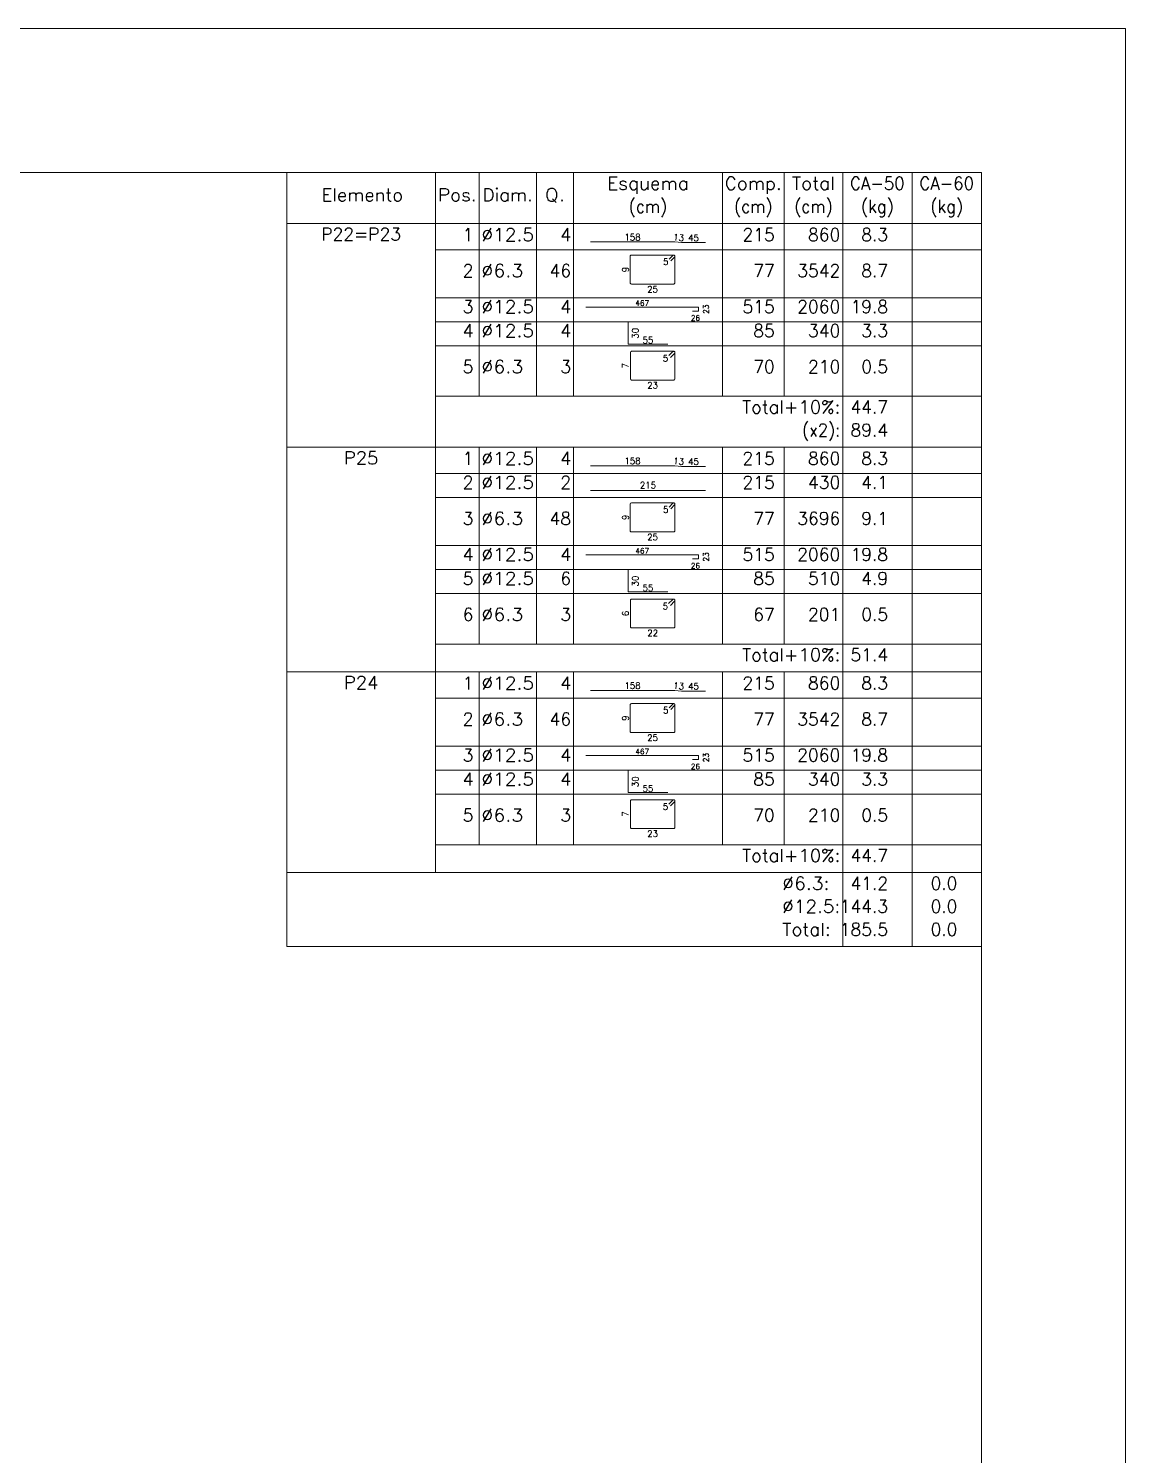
# Model space of a CAD drawing. Header units: millimetres. Extents: x 0 to 84, y 95.3 to 154.7.
# Drawn here: x 61.16 to 84, y 124.99 to 154.69 of the extents above; entities that cross this region are included whole.
import ezdxf
from ezdxf.enums import TextEntityAlignment as Align

# ---------------------------------------------------------------- set-up
doc = ezdxf.new("R2010")
doc.units = ezdxf.units.MM
for name, color, linetype, lineweight in [('DETALHES_TABELA', 7, 'Continuous', 9), ('QUAD_BORDA', 1, 'Continuous', 20), ('QUAD_LIMITES', 2, 'Continuous', 0), ('TABELAS', 1, 'Continuous', 0), ('TEXTO_TABELAS', 1, 'Continuous', 0), ('TEXTOS_COTAS_DETALHES_TABELA', 1, 'Continuous', 0)]:
    doc.layers.add(name, color=color, linetype=linetype, lineweight=lineweight)
doc.styles.add('CYPETXT', font='', dxfattribs={"height": 0.2})
doc.styles.get('CYPETXT').set_extended_font_data('romans')

msp = doc.modelspace()

# ---------------------------------------------------------------- linework, layer by layer
at = {"layer": 'DETALHES_TABELA'}
for points in [[(72.858, 150.244), (74.617, 150.244), (74.756, 150.23), (75.258, 150.23)], [(74.534, 149.848), (74.612, 149.926), (74.615, 149.93), (74.618, 149.934), (74.619, 149.938), (74.619, 149.943), (74.619, 149.948), (74.618, 149.952), (74.615, 149.957), (74.612, 149.96), (74.609, 149.963), (74.604, 149.966), (74.6, 149.967), (74.595, 149.967), (73.713, 149.967), (73.704, 149.966), (73.696, 149.96), (73.69, 149.952), (73.689, 149.943), (73.689, 149.392), (73.69, 149.382), (73.696, 149.375), (73.704, 149.369), (73.713, 149.367), (74.595, 149.367), (74.604, 149.369), (74.612, 149.375), (74.618, 149.382), (74.619, 149.392), (74.619, 149.943), (74.619, 149.948), (74.618, 149.952), (74.615, 149.957), (74.612, 149.96), (74.609, 149.963), (74.604, 149.966), (74.6, 149.967), (74.595, 149.967), (74.59, 149.967), (74.586, 149.966), (74.582, 149.963), (74.578, 149.96), (74.5, 149.882)], [(72.766, 148.884), (75.11, 148.884), (75.11, 148.803), (74.982, 148.803)], [(73.645, 148.566), (73.645, 148.116), (74.471, 148.116)], [(74.528, 147.839), (74.612, 147.922), (74.615, 147.926), (74.618, 147.931), (74.619, 147.936), (74.62, 147.941), (74.619, 147.946), (74.618, 147.951), (74.615, 147.955), (74.612, 147.959), (74.608, 147.962), (74.604, 147.965), (74.599, 147.966), (74.594, 147.967), (73.717, 147.967), (73.707, 147.965), (73.698, 147.959), (73.693, 147.951), (73.691, 147.941), (73.691, 147.393), (73.693, 147.383), (73.698, 147.374), (73.707, 147.369), (73.717, 147.367), (74.594, 147.367), (74.604, 147.369), (74.612, 147.374), (74.618, 147.383), (74.62, 147.393), (74.62, 147.941), (74.619, 147.946), (74.618, 147.951), (74.615, 147.955), (74.612, 147.959), (74.608, 147.962), (74.604, 147.965), (74.599, 147.966), (74.594, 147.967), (74.589, 147.966), (74.584, 147.965), (74.579, 147.962), (74.575, 147.959), (74.492, 147.876)], [(72.858, 145.584), (74.617, 145.584), (74.756, 145.57), (75.258, 145.57)], [(72.858, 145.067), (75.258, 145.067)], [(74.534, 144.688), (74.612, 144.766), (74.615, 144.77), (74.618, 144.774), (74.619, 144.778), (74.619, 144.783), (74.619, 144.788), (74.618, 144.792), (74.615, 144.797), (74.612, 144.8), (74.609, 144.803), (74.604, 144.806), (74.6, 144.807), (74.595, 144.807), (73.713, 144.807), (73.704, 144.806), (73.696, 144.8), (73.69, 144.792), (73.689, 144.783), (73.689, 144.232), (73.69, 144.222), (73.696, 144.215), (73.704, 144.209), (73.713, 144.207), (74.595, 144.207), (74.604, 144.209), (74.612, 144.215), (74.618, 144.222), (74.619, 144.232), (74.619, 144.783), (74.619, 144.788), (74.618, 144.792), (74.615, 144.797), (74.612, 144.8), (74.609, 144.803), (74.604, 144.806), (74.6, 144.807), (74.595, 144.807), (74.59, 144.807), (74.586, 144.806), (74.582, 144.803), (74.578, 144.8), (74.5, 144.722)], [(72.766, 143.724), (75.11, 143.724), (75.11, 143.643), (74.982, 143.643)], [(73.645, 143.406), (73.645, 142.956), (74.471, 142.956)], [(74.526, 142.675), (74.612, 142.761), (74.615, 142.765), (74.618, 142.769), (74.619, 142.774), (74.62, 142.78), (74.619, 142.785), (74.618, 142.79), (74.615, 142.794), (74.612, 142.798), (74.608, 142.802), (74.603, 142.804), (74.598, 142.806), (74.593, 142.806), (73.718, 142.806), (73.708, 142.804), (73.699, 142.798), (73.694, 142.79), (73.692, 142.78), (73.692, 142.233), (73.694, 142.223), (73.699, 142.214), (73.708, 142.208), (73.718, 142.206), (74.593, 142.206), (74.603, 142.208), (74.612, 142.214), (74.618, 142.223), (74.62, 142.233), (74.62, 142.78), (74.619, 142.785), (74.618, 142.79), (74.615, 142.794), (74.612, 142.798), (74.608, 142.802), (74.603, 142.804), (74.598, 142.806), (74.593, 142.806), (74.588, 142.806), (74.583, 142.804), (74.578, 142.802), (74.574, 142.798), (74.488, 142.712)], [(72.858, 140.904), (74.617, 140.904), (74.756, 140.89), (75.258, 140.89)], [(74.534, 140.508), (74.612, 140.586), (74.615, 140.59), (74.618, 140.594), (74.619, 140.598), (74.619, 140.603), (74.619, 140.608), (74.618, 140.612), (74.615, 140.617), (74.612, 140.62), (74.609, 140.623), (74.604, 140.626), (74.6, 140.627), (74.595, 140.627), (73.713, 140.627), (73.704, 140.626), (73.696, 140.62), (73.69, 140.612), (73.689, 140.603), (73.689, 140.052), (73.69, 140.042), (73.696, 140.035), (73.704, 140.029), (73.713, 140.027), (74.595, 140.027), (74.604, 140.029), (74.612, 140.035), (74.618, 140.042), (74.619, 140.052), (74.619, 140.603), (74.619, 140.608), (74.618, 140.612), (74.615, 140.617), (74.612, 140.62), (74.609, 140.623), (74.604, 140.626), (74.6, 140.627), (74.595, 140.627), (74.59, 140.627), (74.586, 140.626), (74.582, 140.623), (74.578, 140.62), (74.5, 140.542)], [(72.766, 139.544), (75.11, 139.544), (75.11, 139.463), (74.982, 139.463)], [(73.645, 139.226), (73.645, 138.776), (74.471, 138.776)], [(74.528, 138.499), (74.612, 138.582), (74.615, 138.586), (74.618, 138.591), (74.619, 138.596), (74.62, 138.601), (74.619, 138.606), (74.618, 138.611), (74.615, 138.615), (74.612, 138.619), (74.608, 138.622), (74.604, 138.625), (74.599, 138.626), (74.594, 138.627), (73.717, 138.627), (73.707, 138.625), (73.698, 138.619), (73.693, 138.611), (73.691, 138.601), (73.691, 138.053), (73.693, 138.043), (73.698, 138.034), (73.707, 138.029), (73.717, 138.027), (74.594, 138.027), (74.604, 138.029), (74.612, 138.034), (74.618, 138.043), (74.62, 138.053), (74.62, 138.601), (74.619, 138.606), (74.618, 138.611), (74.615, 138.615), (74.612, 138.619), (74.608, 138.622), (74.604, 138.625), (74.599, 138.626), (74.594, 138.627), (74.589, 138.626), (74.584, 138.625), (74.579, 138.622), (74.575, 138.619), (74.492, 138.536)]]:
    msp.add_lwpolyline(points, dxfattribs=at)
at = {"layer": 'QUAD_BORDA'}
msp.add_lwpolyline([(3, 98.289), (81, 98.289), (81, 151.689), (3, 151.689), (3, 98.289)], close=True, dxfattribs=at)
at = {"layer": 'QUAD_LIMITES'}
msp.add_lwpolyline([(0, 95.289), (84, 95.289), (84, 154.689), (0, 154.689), (0, 95.289)], close=True, dxfattribs=at)
at = {"layer": 'TABELAS'}
for p, q in [((66.536, 150.579), (66.536, 151.689)), ((66.536, 151.689), (81, 151.689)), ((69.636, 150.579), (69.636, 151.689)), ((70.54, 150.579), (70.54, 151.689)), ((71.736, 150.579), (71.736, 151.689)), ((72.508, 150.579), (72.508, 151.689)), ((75.608, 150.579), (75.608, 151.689)), ((76.892, 150.579), (76.892, 151.689)), ((78.112, 150.579), (78.112, 151.689)), ((79.556, 150.579), (79.556, 151.689)), ((81, 150.579), (81, 151.689)), ((66.536, 150.629), (81, 150.629)), ((66.536, 146.019), (66.536, 150.579)), ((69.636, 146.019), (69.636, 150.579)), ((70.54, 147.029), (70.54, 150.579)), ((71.736, 147.029), (71.736, 150.579)), ((72.508, 147.029), (72.508, 150.579)), ((75.608, 147.029), (75.608, 150.579)), ((76.892, 147.029), (76.892, 150.579)), ((78.112, 146.019), (78.112, 150.579)), ((79.556, 146.019), (79.556, 150.579)), ((81, 146.019), (81, 150.579)), ((69.636, 147.029), (81, 147.029)), ((66.536, 145.919), (66.536, 146.019)), ((66.536, 145.969), (81, 145.969)), ((66.536, 141.339), (66.536, 145.919)), ((69.636, 145.919), (69.636, 146.019)), ((69.636, 141.339), (69.636, 145.919)), ((70.54, 145.919), (70.54, 145.969)), ((70.54, 141.869), (70.54, 145.919)), ((71.736, 145.919), (71.736, 145.969)), ((71.736, 141.869), (71.736, 145.919)), ((72.508, 145.919), (72.508, 145.969)), ((72.508, 141.869), (72.508, 145.919)), ((75.608, 145.919), (75.608, 145.969)), ((75.608, 141.869), (75.608, 145.919)), ((76.892, 145.919), (76.892, 145.969)), ((76.892, 141.869), (76.892, 145.919)), ((78.112, 145.919), (78.112, 146.019)), ((78.112, 141.339), (78.112, 145.919)), ((79.556, 145.919), (79.556, 146.019)), ((79.556, 141.339), (79.556, 145.919)), ((81, 145.919), (81, 146.019)), ((81, 141.339), (81, 145.919)), ((69.636, 141.869), (81, 141.869)), ((66.536, 141.239), (66.536, 141.339)), ((66.536, 141.289), (81, 141.289)), ((66.536, 137.159), (66.536, 141.239)), ((69.636, 141.239), (69.636, 141.339)), ((69.636, 137.159), (69.636, 141.239)), ((70.54, 141.239), (70.54, 141.289)), ((70.54, 137.689), (70.54, 141.239)), ((71.736, 141.239), (71.736, 141.289)), ((71.736, 137.689), (71.736, 141.239)), ((72.508, 141.239), (72.508, 141.289)), ((72.508, 137.689), (72.508, 141.239)), ((75.608, 141.239), (75.608, 141.289)), ((75.608, 137.689), (75.608, 141.239)), ((76.892, 141.239), (76.892, 141.289)), ((76.892, 137.689), (76.892, 141.239)), ((78.112, 141.239), (78.112, 141.339)), ((78.112, 137.159), (78.112, 141.239)), ((79.556, 141.239), (79.556, 141.339)), ((79.556, 137.159), (79.556, 141.239)), ((81, 141.239), (81, 141.339)), ((81, 137.159), (81, 141.239)), ((69.636, 137.689), (81, 137.689)), ((66.536, 137.059), (66.536, 137.159)), ((66.536, 137.109), (81, 137.109)), ((66.536, 136.579), (66.536, 137.059)), ((69.636, 137.109), (69.636, 137.159)), ((78.112, 137.059), (78.112, 137.159)), ((78.112, 136.579), (78.112, 137.059)), ((79.556, 137.059), (79.556, 137.159)), ((79.556, 136.579), (79.556, 137.059)), ((81, 137.059), (81, 137.159)), ((81, 136.579), (81, 137.059)), ((66.536, 136.099), (66.536, 136.579)), ((78.112, 136.099), (78.112, 136.579)), ((79.556, 136.099), (79.556, 136.579)), ((81, 136.099), (81, 136.579)), ((66.536, 135.569), (66.536, 136.099)), ((78.112, 135.569), (78.112, 136.099)), ((79.556, 135.569), (79.556, 136.099)), ((81, 135.569), (81, 136.099)), ((66.536, 135.569), (81, 135.569))]:
    msp.add_line(p, q, dxfattribs=at)
at = {"layer": 'TEXTO_TABELAS'}
for p, q in [((69.636, 150.079), (81, 150.079)), ((69.636, 149.079), (81, 149.079)), ((69.636, 148.579), (81, 148.579)), ((69.636, 148.079), (81, 148.079)), ((69.636, 145.419), (81, 145.419)), ((69.636, 144.919), (81, 144.919)), ((69.636, 143.919), (81, 143.919)), ((69.636, 143.419), (81, 143.419)), ((69.636, 142.919), (81, 142.919)), ((69.636, 140.739), (81, 140.739)), ((69.636, 139.739), (81, 139.739)), ((69.636, 139.239), (81, 139.239)), ((69.636, 138.739), (81, 138.739))]:
    msp.add_line(p, q, dxfattribs=at)

# ---------------------------------------------------------------- texts
at = {"layer": 'TEXTO_TABELAS', "style": 'CYPETXT'}
for s, height, width, p, p2 in [('Esquema', 0.2667, 0.93681, (73.21, 151.332), (74.906, 151.332)), ('Comp.', 0.2667, 0.895522, (75.658, 151.332), (76.842, 151.332)), ('Total', 0.2667, 0.935673, (77.054, 151.332), (77.95, 151.332)), ('CA-50', 0.2667, 0.813132, (78.266, 151.332), (79.402, 151.332)), ('CA-60', 0.2667, 0.813132, (79.71, 151.332), (80.846, 151.332)), ('Elemento', 0.2667, 0.923378, (67.261, 151.092), (68.961, 151.092)), ('Pos.', 0.2667, 0.930268, (69.686, 151.092), (70.49, 151.092)), ('Diam.', 0.2667, 0.924488, (70.614, 151.092), (71.662, 151.092)), ('Q.', 0.2667, 1.025806, (71.91, 151.092), (72.334, 151.092)), ('(cm)', 0.2667, 0.819001, (73.658, 150.852), (74.458, 150.852)), ('(cm)', 0.2667, 0.819001, (75.85, 150.852), (76.65, 150.852)), ('(cm)', 0.2667, 0.819001, (77.102, 150.852), (77.902, 150.852)), ('(kg)', 0.2667, 0.827954, (78.492, 150.852), (79.176, 150.852)), ('(kg)', 0.2667, 0.827954, (79.936, 150.852), (80.62, 150.852)), ('P22=P23', 0.2667, 0.876774, (67.254, 150.272), (68.918, 150.272)), ('1', 0.267, 0.872274, (70.2, 150.262), (70.424, 150.262)), ('%%c12.5', 0.2667, 0.925884, (70.59, 150.262), (71.686, 150.262)), ('4', 0.267, 0.872274, (72.234, 150.262), (72.458, 150.262)), ('215', 0.2667, 0.872274, (76.026, 150.262), (76.698, 150.262)), ('860', 0.2667, 0.872274, (77.39, 150.262), (78.062, 150.262)), ('8.3', 0.2667, 0.868127, (78.498, 150.262), (79.058, 150.262)), ('2', 0.267, 0.872274, (70.2, 149.512), (70.424, 149.512)), ('%%c6.3', 0.2667, 0.940736, (70.59, 149.512), (71.462, 149.512)), ('46', 0.2667, 0.872274, (72.01, 149.512), (72.458, 149.512)), ('77', 0.2667, 0.872274, (76.25, 149.512), (76.698, 149.512)), ('3542', 0.2667, 0.872274, (77.166, 149.512), (78.062, 149.512)), ('8.7', 0.2667, 0.868127, (78.498, 149.512), (79.058, 149.512)), ('3', 0.267, 0.872274, (70.2, 148.762), (70.424, 148.762)), ('%%c12.5', 0.2667, 0.925884, (70.59, 148.762), (71.686, 148.762)), ('4', 0.267, 0.872274, (72.234, 148.762), (72.458, 148.762)), ('515', 0.2667, 0.872274, (76.026, 148.762), (76.698, 148.762)), ('2060', 0.2667, 0.872274, (77.166, 148.762), (78.062, 148.762)), ('19.8', 0.2667, 0.869308, (78.274, 148.762), (79.058, 148.762)), ('4', 0.267, 0.872274, (70.2, 148.262), (70.424, 148.262)), ('%%c12.5', 0.2667, 0.925884, (70.59, 148.262), (71.686, 148.262)), ('4', 0.267, 0.872274, (72.234, 148.262), (72.458, 148.262)), ('85', 0.2667, 0.872274, (76.25, 148.262), (76.698, 148.262)), ('340', 0.2667, 0.872274, (77.39, 148.262), (78.062, 148.262)), ('3.3', 0.2667, 0.868127, (78.498, 148.262), (79.058, 148.262)), ('5', 0.267, 0.872274, (70.2, 147.512), (70.424, 147.512)), ('%%c6.3', 0.2667, 0.940736, (70.59, 147.512), (71.462, 147.512)), ('3', 0.267, 0.872274, (72.234, 147.512), (72.458, 147.512)), ('70', 0.2667, 0.872274, (76.25, 147.512), (76.698, 147.512)), ('210', 0.2667, 0.872274, (77.39, 147.512), (78.062, 147.512)), ('0.5', 0.2667, 0.868127, (78.498, 147.512), (79.058, 147.512)), ('Total+10%:', 0.2667, 0.906671, (76.018, 146.672), (78.062, 146.672)), ('44.7', 0.2667, 0.869308, (78.274, 146.672), (79.058, 146.672)), ('(x2):', 0.2667, 0.820506, (77.266, 146.192), (78.062, 146.192)), ('89.4', 0.2667, 0.869308, (78.274, 146.192), (79.058, 146.192)), ('P25', 0.2667, 0.91451, (67.728, 145.612), (68.444, 145.612)), ('1', 0.267, 0.872274, (70.2, 145.602), (70.424, 145.602)), ('%%c12.5', 0.2667, 0.925884, (70.59, 145.602), (71.686, 145.602)), ('4', 0.267, 0.872274, (72.234, 145.602), (72.458, 145.602)), ('215', 0.2667, 0.872274, (76.026, 145.602), (76.698, 145.602)), ('860', 0.2667, 0.872274, (77.39, 145.602), (78.062, 145.602)), ('8.3', 0.2667, 0.868127, (78.498, 145.602), (79.058, 145.602)), ('2', 0.267, 0.872274, (70.2, 145.102), (70.424, 145.102)), ('%%c12.5', 0.2667, 0.925884, (70.59, 145.102), (71.686, 145.102)), ('2', 0.267, 0.872274, (72.234, 145.102), (72.458, 145.102)), ('215', 0.2667, 0.872274, (76.026, 145.102), (76.698, 145.102)), ('430', 0.2667, 0.872274, (77.39, 145.102), (78.062, 145.102)), ('4.1', 0.2667, 0.868127, (78.498, 145.102), (79.058, 145.102)), ('3', 0.267, 0.872274, (70.2, 144.352), (70.424, 144.352)), ('%%c6.3', 0.2667, 0.940736, (70.59, 144.352), (71.462, 144.352)), ('48', 0.2667, 0.872274, (72.01, 144.352), (72.458, 144.352)), ('77', 0.2667, 0.872274, (76.25, 144.352), (76.698, 144.352)), ('3696', 0.2667, 0.872274, (77.166, 144.352), (78.062, 144.352)), ('9.1', 0.2667, 0.868127, (78.498, 144.352), (79.058, 144.352)), ('4', 0.267, 0.872274, (70.2, 143.602), (70.424, 143.602)), ('%%c12.5', 0.2667, 0.925884, (70.59, 143.602), (71.686, 143.602)), ('4', 0.267, 0.872274, (72.234, 143.602), (72.458, 143.602)), ('515', 0.2667, 0.872274, (76.026, 143.602), (76.698, 143.602)), ('2060', 0.2667, 0.872274, (77.166, 143.602), (78.062, 143.602)), ('19.8', 0.2667, 0.869308, (78.274, 143.602), (79.058, 143.602)), ('5', 0.267, 0.872274, (70.2, 143.102), (70.424, 143.102)), ('%%c12.5', 0.2667, 0.925884, (70.59, 143.102), (71.686, 143.102)), ('6', 0.267, 0.872274, (72.234, 143.102), (72.458, 143.102)), ('85', 0.2667, 0.872274, (76.25, 143.102), (76.698, 143.102)), ('510', 0.2667, 0.872274, (77.39, 143.102), (78.062, 143.102)), ('4.9', 0.2667, 0.868127, (78.498, 143.102), (79.058, 143.102)), ('6', 0.267, 0.872274, (70.2, 142.352), (70.424, 142.352)), ('%%c6.3', 0.2667, 0.940736, (70.59, 142.352), (71.462, 142.352)), ('3', 0.267, 0.872274, (72.234, 142.352), (72.458, 142.352)), ('67', 0.2667, 0.872274, (76.25, 142.352), (76.698, 142.352)), ('201', 0.2667, 0.872274, (77.39, 142.352), (78.062, 142.352)), ('0.5', 0.2667, 0.868127, (78.498, 142.352), (79.058, 142.352)), ('Total+10%:', 0.2667, 0.906671, (76.018, 141.512), (78.062, 141.512)), ('51.4', 0.2667, 0.869308, (78.274, 141.512), (79.058, 141.512)), ('P24', 0.2667, 0.91451, (67.728, 140.932), (68.444, 140.932)), ('1', 0.267, 0.872274, (70.2, 140.922), (70.424, 140.922)), ('%%c12.5', 0.2667, 0.925884, (70.59, 140.922), (71.686, 140.922)), ('4', 0.267, 0.872274, (72.234, 140.922), (72.458, 140.922)), ('215', 0.2667, 0.872274, (76.026, 140.922), (76.698, 140.922)), ('860', 0.2667, 0.872274, (77.39, 140.922), (78.062, 140.922)), ('8.3', 0.2667, 0.868127, (78.498, 140.922), (79.058, 140.922)), ('2', 0.267, 0.872274, (70.2, 140.172), (70.424, 140.172)), ('%%c6.3', 0.2667, 0.940736, (70.59, 140.172), (71.462, 140.172)), ('46', 0.2667, 0.872274, (72.01, 140.172), (72.458, 140.172)), ('77', 0.2667, 0.872274, (76.25, 140.172), (76.698, 140.172)), ('3542', 0.2667, 0.872274, (77.166, 140.172), (78.062, 140.172)), ('8.7', 0.2667, 0.868127, (78.498, 140.172), (79.058, 140.172)), ('3', 0.267, 0.872274, (70.2, 139.422), (70.424, 139.422)), ('%%c12.5', 0.2667, 0.925884, (70.59, 139.422), (71.686, 139.422)), ('4', 0.267, 0.872274, (72.234, 139.422), (72.458, 139.422)), ('515', 0.2667, 0.872274, (76.026, 139.422), (76.698, 139.422)), ('2060', 0.2667, 0.872274, (77.166, 139.422), (78.062, 139.422)), ('19.8', 0.2667, 0.869308, (78.274, 139.422), (79.058, 139.422)), ('4', 0.267, 0.872274, (70.2, 138.922), (70.424, 138.922)), ('%%c12.5', 0.2667, 0.925884, (70.59, 138.922), (71.686, 138.922)), ('4', 0.267, 0.872274, (72.234, 138.922), (72.458, 138.922)), ('85', 0.2667, 0.872274, (76.25, 138.922), (76.698, 138.922)), ('340', 0.2667, 0.872274, (77.39, 138.922), (78.062, 138.922)), ('3.3', 0.2667, 0.868127, (78.498, 138.922), (79.058, 138.922)), ('5', 0.267, 0.872274, (70.2, 138.172), (70.424, 138.172)), ('%%c6.3', 0.2667, 0.940736, (70.59, 138.172), (71.462, 138.172)), ('3', 0.267, 0.872274, (72.234, 138.172), (72.458, 138.172)), ('70', 0.2667, 0.872274, (76.25, 138.172), (76.698, 138.172)), ('210', 0.2667, 0.872274, (77.39, 138.172), (78.062, 138.172)), ('0.5', 0.2667, 0.868127, (78.498, 138.172), (79.058, 138.172)), ('Total+10%:', 0.2667, 0.906671, (76.018, 137.332), (78.062, 137.332)), ('44.7', 0.2667, 0.869308, (78.274, 137.332), (79.058, 137.332)), ('%%c6.3:', 0.2667, 0.929705, (76.854, 136.752), (77.838, 136.752)), ('41.2', 0.2667, 0.869308, (78.274, 136.752), (79.058, 136.752)), ('0.0', 0.2667, 0.868127, (79.942, 136.752), (80.502, 136.752)), ('%%c12.5:', 0.2667, 0.918491, (76.854, 136.272), (78.062, 136.272)), ('144.3', 0.2667, 0.869965, (78.05, 136.272), (79.058, 136.272)), ('0.0', 0.2667, 0.868127, (79.942, 136.272), (80.502, 136.272)), ('Total:', 0.2667, 0.925563, (76.854, 135.792), (77.862, 135.792)), ('185.5', 0.2667, 0.869965, (78.05, 135.792), (79.058, 135.792)), ('0.0', 0.2667, 0.868127, (79.942, 135.792), (80.502, 135.792))]:
    msp.add_text(s, height=height, dxfattribs=dict(at, width=width)).set_placement(p, p2, align=Align.FIT)
at = {"layer": 'TEXTOS_COTAS_DETALHES_TABELA', "style": 'CYPETXT', "width": 0.872274}
for s, height, p, p2 in [('158', 0.1333, (73.569, 150.276), (73.905, 150.276)), ('45', 0.1333, (74.895, 150.262), (75.119, 150.262)), ('5', 0.133, (74.372, 149.765), (74.484, 149.765)), ('25', 0.1333, (74.042, 149.191), (74.266, 149.191)), ('467', 0.1133, (73.795, 148.914), (74.081, 148.914)), ('26', 0.1133, (74.951, 148.602), (75.141, 148.602)), ('55', 0.1333, (73.946, 148.132), (74.17, 148.132)), ('5', 0.133, (74.366, 147.756), (74.478, 147.756)), ('23', 0.1333, (74.043, 147.191), (74.267, 147.191)), ('158', 0.1333, (73.569, 145.616), (73.905, 145.616)), ('45', 0.1333, (74.895, 145.602), (75.119, 145.602)), ('215', 0.1333, (73.89, 145.111), (74.226, 145.111)), ('5', 0.133, (74.372, 144.605), (74.484, 144.605)), ('25', 0.1333, (74.042, 144.031), (74.266, 144.031)), ('467', 0.1133, (73.795, 143.754), (74.081, 143.754)), ('26', 0.1133, (74.951, 143.442), (75.141, 143.442)), ('55', 0.1333, (73.946, 142.972), (74.17, 142.972)), ('5', 0.133, (74.364, 142.591), (74.476, 142.591)), ('22', 0.1333, (74.044, 142.032), (74.268, 142.032)), ('158', 0.1333, (73.569, 140.936), (73.905, 140.936)), ('45', 0.1333, (74.895, 140.922), (75.119, 140.922)), ('5', 0.133, (74.372, 140.425), (74.484, 140.425)), ('25', 0.1333, (74.042, 139.851), (74.266, 139.851)), ('467', 0.1133, (73.795, 139.574), (74.081, 139.574)), ('26', 0.1133, (74.951, 139.262), (75.141, 139.262)), ('55', 0.1333, (73.946, 138.792), (74.17, 138.792)), ('5', 0.133, (74.366, 138.416), (74.478, 138.416)), ('23', 0.1333, (74.043, 137.851), (74.267, 137.851))]:
    msp.add_text(s, height=height, dxfattribs=at).set_placement(p, p2, align=Align.FIT)
for s, height, rotation, p, p2 in [('13', 0.1333, 354.2901, (74.578, 150.28), (74.801, 150.258)), ('9', 0.133, 90, (73.657, 149.611), (73.657, 149.723)), ('23', 0.1133, 90, (75.323, 148.748), (75.323, 148.938)), ('30', 0.1333, 90, (73.861, 148.229), (73.861, 148.453)), ('7', 0.133, 90, (73.656, 147.611), (73.656, 147.723)), ('13', 0.1333, 354.2901, (74.578, 145.62), (74.801, 145.598)), ('9', 0.133, 90, (73.657, 144.451), (73.657, 144.563)), ('23', 0.1133, 90, (75.323, 143.588), (75.323, 143.778)), ('30', 0.1333, 90, (73.861, 143.069), (73.861, 143.293)), ('6', 0.133, 90, (73.656, 142.45), (73.656, 142.562)), ('13', 0.1333, 354.2901, (74.578, 140.94), (74.801, 140.918)), ('9', 0.133, 90, (73.657, 140.271), (73.657, 140.383)), ('23', 0.1133, 90, (75.323, 139.408), (75.323, 139.598)), ('30', 0.1333, 90, (73.861, 138.889), (73.861, 139.113)), ('7', 0.133, 90, (73.656, 138.271), (73.656, 138.383))]:
    msp.add_text(s, height=height, rotation=rotation, dxfattribs=at).set_placement(p, p2, align=Align.FIT)

doc.saveas('drawing.dxf')
